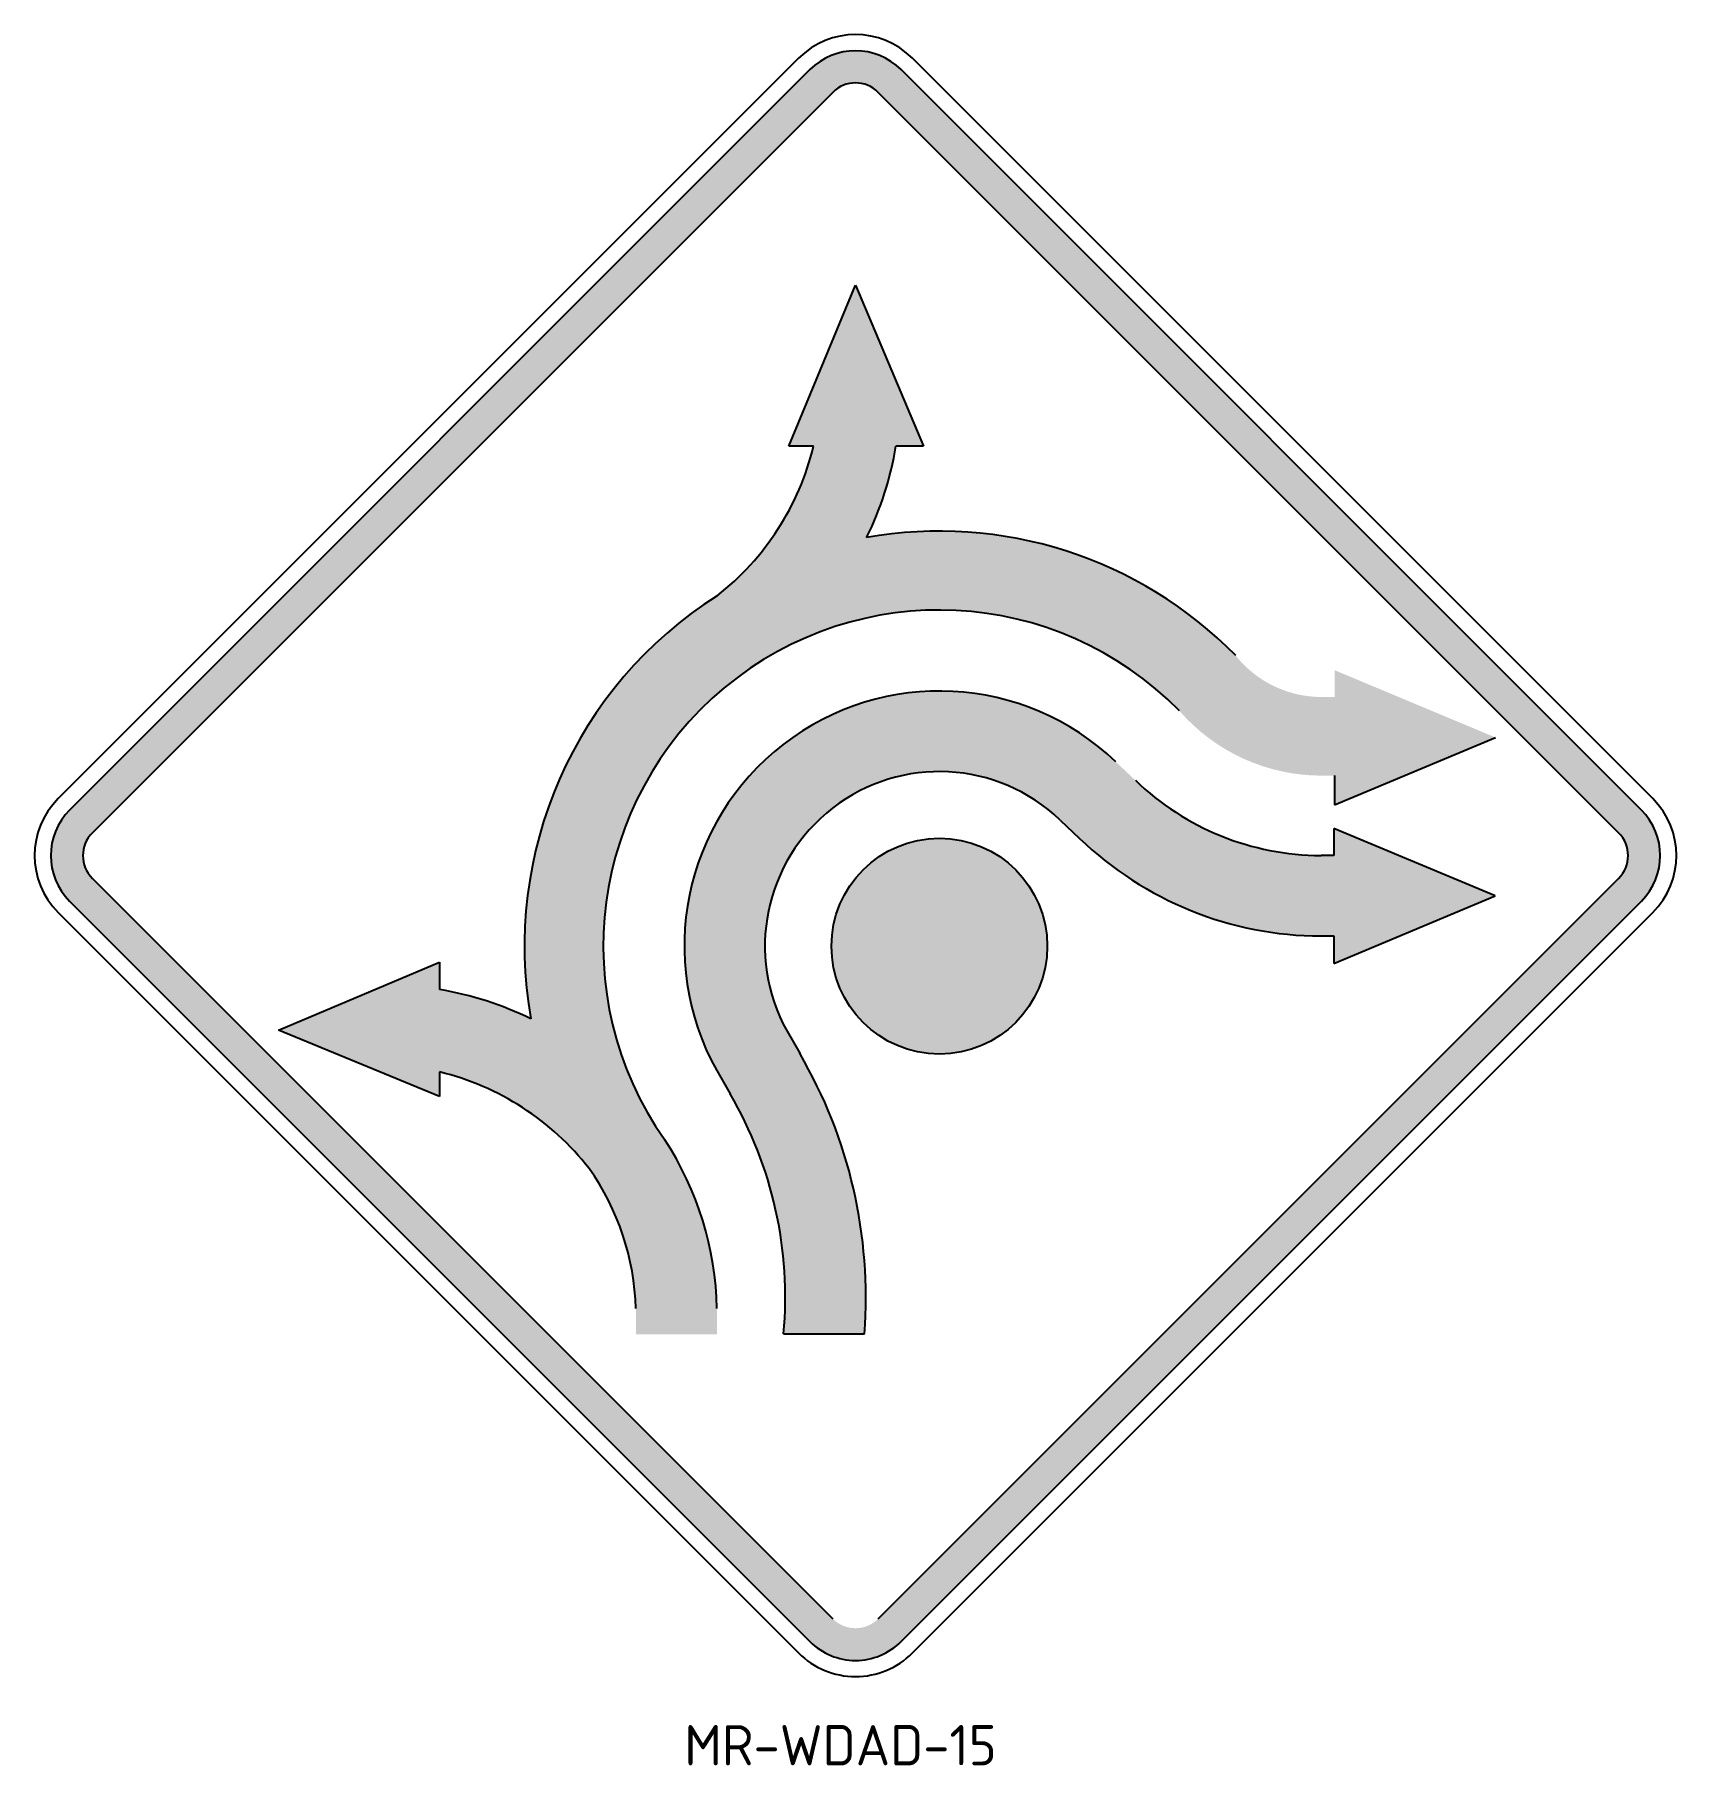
# Model space of a CAD drawing. Extents: x 127 to 331, y 41 to 256.
import ezdxf

# ---------------------------------------------------------------- set-up
doc = ezdxf.new("R2010")
doc.units = 0
doc.linetypes.add('CENTERX2', pattern=[101.60000000000001, 63.5, -12.7, 12.7, -12.7])
doc.layers.get('DEFPOINTS').update_dxf_attribs({"linetype": 'CONTINUOUS'})
for name, color, linetype in [('L25', 1, 'CONTINUOUS'), ('L35', 3, 'CONTINUOUS'), ('T25', 1, 'CONTINUOUS'), ('T50', 7, 'CONTINUOUS'), ('TBLK25', 1, 'CONTINUOUS')]:
    doc.layers.add(name, color=color, linetype=linetype)
doc.styles.add('ISO', font='iso3098b.shx')

msp = doc.modelspace()

# ---------------------------------------------------------------- hatches: boundary and pattern name
at = {"layer": 'L25'}
h = msp.add_hatch(color=256, dxfattribs=at)
edge = h.paths.add_edge_path()
edge.add_line((212.0293695348539, 94.35979163702171), (201.9629695411879, 94.35979163702171))
edge.add_line((201.9629695411879, 94.35979163702171), (201.9629695411879, 97.57746726182035))
edge.add_arc((170.312644708244, 96.67408901361387), 31.66321452869563, 1.634918830029969, 35.28627287474436)
edge.add_arc((169.6600415780854, 94.302902606386), 33.60182815371262, 37.94478522282066, 76.32977858623286)
edge.add_line((177.6012680300266, 126.952860917395), (177.6012680300357, 123.8899690989195))
edge.add_line((177.6012680300357, 123.8899690989195), (157.602068049033, 132.1450671082517))
edge.add_line((157.602068049033, 132.1450671082517), (177.6012680300357, 140.6031188616135))
edge.add_line((177.6012680300357, 140.6031188616135), (177.6012680300357, 137.1770564678465))
edge.add_arc((170.9187050052655, 96.89298903445552), 40.83457771984443, 63.82224741434737, 80.58120301264262, ccw=False)
edge.add_arc((239.6510055168221, 142.5756672190716), 51.5165623877614, 122.4092020390799, 190.1025113666407, ccw=False)
edge.add_arc((191.3782409041365, 212.5666311578083), 33.60182815371262, 307.9447852228207, 346.3297785862328)
edge.add_line((224.0281992151454, 204.6254047058671), (220.96530739667, 204.625404705858))
edge.add_line((220.96530739667, 204.625404705858), (229.2204054060022, 224.6246046868607))
edge.add_line((229.2204054060022, 224.6246046868607), (237.678457159364, 204.625404705858))
edge.add_line((237.678457159364, 204.625404705858), (234.252394765597, 204.625404705858))
edge.add_arc((193.968327332206, 211.3079677306282), 40.83457771984443, 333.82224741434743, 350.5812030126427, ccw=False)
edge.add_arc((239.6510055168221, 142.5756672190716), 51.5165623877614, 44.42700400079599, 100.10251136664073, ccw=False)
edge.add_arc((287.116676416482, 187.1672394376394), 13.66479226979596, 218.6257220687487, 270.0135856471227)
edge.add_line((287.1199165337406, 173.5024475519824), (288.7137057806125, 173.5024475519824))
edge.add_line((288.7137057806125, 173.5024475519824), (288.7137057806125, 176.8356475488158))
edge.add_line((288.7137057806125, 176.8356475488158), (308.7129057616152, 168.4692475551487))
edge.add_line((308.7129057616152, 168.4692475551487), (288.7137057806125, 160.1028475614819))
edge.add_line((288.7137057806125, 160.1028475614819), (288.7137057806125, 163.7411352651108))
edge.add_line((288.7137057806125, 163.7411352651108), (287.1222310802535, 163.7411352651108))
edge.add_arc((287.116676416482, 187.1672394376394), 23.42610483107359, 221.0468494061829, 270.013585647123, ccw=False)
edge.add_arc((239.6510055168221, 142.5756672190716), 41.72601903993124, 44.42700400079609, 215.1779797639471)
edge.add_arc((172.3703552295513, 96.79117002675474), 39.66680827858568, 1.1358227662715876, 33.24366972284071, ccw=False)
edge.add_line((212.0293695348539, 97.57746726182035), (212.0293695348539, 94.35979163702171))
h = msp.add_hatch(color=256, dxfattribs=at)
edge = h.paths.add_edge_path()
edge.add_line((220.311614671239, 94.44187716272125), (230.3459323793064, 94.441877162722))
edge.add_arc((170.5168753971295, 98.9677959228672), 60, 355.6739567913201, 390.3323668515688)
edge.add_line((222.3034994632697, 129.268712869921), (220.7424220375677, 131.9969189352474))
edge.add_arc((239.6510055168221, 142.5756672190716), 21.66666666666666, 46.22872341017609, 209.2256187134627, ccw=False)
edge.add_line((254.6395993851039, 158.2213215133523), (257.0571386402722, 155.9550308253289))
edge.add_arc((287.116676416482, 187.1672394376394), 43.33333333333333, 226.0777460829591, 269.88836755197)
edge.add_line((287.0322478065237, 143.8339883527323), (288.6455205787706, 143.8339883527323))
edge.add_line((288.6455205787706, 143.8339883527323), (288.6455205787706, 140.4343693818258))
edge.add_line((288.6455205787706, 140.4343693818258), (308.6447205597732, 148.8007693754926))
edge.add_line((308.6447205597732, 148.8007693754926), (288.6455205787706, 157.1671693691598))
edge.add_line((288.6455205787706, 157.1671693691598), (288.6455205787706, 153.8339693723264))
edge.add_line((288.6455205787706, 153.8339693723264), (287.0517313318987, 153.8339693723264))
edge.add_arc((287.116676416482, 187.1672394376394), 33.33333333333333, 226.0777460829591, 269.88836755197, ccw=False)
edge.add_line((263.9939550501668, 163.1578481974005), (261.5574119396956, 165.4423927260974))
edge.add_arc((239.6510055168221, 142.5756672190716), 31.66666666666666, 46.22872341017619, 209.2256187134627)
edge.add_line((212.0153835086811, 127.1144197273286), (213.6723954522464, 124.218560045412))
edge.add_arc((170.5168753971295, 98.9677959228672), 50, -5.193429528483875, 30.332366851568793, ccw=False)
h = msp.add_hatch(color=256, dxfattribs=at)
edge = h.paths.add_edge_path()
edge.add_arc((239.6510055168221, 142.5756672190716), 13.39939998575058, 0, 360)
at = {"layer": 'TBLK25', "linetype": 'CENTERX2'}
h = msp.add_hatch(color=256, dxfattribs=at)
h.paths.add_polyline_path([(323.9876134771858, 156.6433274430033, -0.1988724069901197), (325.1591863034282, 153.8155153540455), (329.15918625618, 153.8161301594112, 0.1988724144194797), (326.8160406036602, 159.4717545660214), (234.8921590453999, 251.3956362366108, 0.1988724183882029), (229.2365345194833, 253.7387818960613), (229.2359197141176, 249.7387819433095, -0.1988724146099872), (232.0637319189256, 248.5672091135927)])
h.paths.add_polyline_path([(226.4068776694293, 248.5672091170499, -0.1989523207601044), (229.2359197141176, 249.7387819433095), (229.2365345194833, 253.7387818960613, 0.1989523169817724), (223.5784505464122, 251.3956362435251), (131.6545689921624, 159.4717548016631, 0.1988724221665011), (129.311423332693, 153.816130159444), (133.3114232854448, 153.8155153540783, -0.198872422166499), (134.4829961151795, 156.6433276751878)])
h.paths.add_polyline_path([(223.5784506595388, 56.2341646363467, 0.1989523133510646), (229.2365345195172, 53.89101898058061), (229.2359197141515, 57.89101893333238, -0.1989523133510641), (226.4068777841625, 59.06259176121537), (134.482996113573, 150.9864734238438, -0.1989523133735734), (133.3114232854448, 153.8155153540783), (129.3114233326931, 153.816130159444, 0.1989523133735735), (131.6545689889492, 148.1580462989752)])
h.paths.add_polyline_path([(232.0637320334082, 59.06259176121438, -0.1988724219962837), (229.2359197141515, 57.89101893333239), (229.2365345195172, 53.8910189805806, 0.1988724219962844), (234.8921591580309, 56.23416463634472), (326.8160405999569, 148.1580460702459, 0.1989523208032523), (329.15918625618, 153.8161301594112), (325.1591863034282, 153.8155153540455, -0.1989523282328412), (323.9876134753342, 150.9864731951155)])

# ---------------------------------------------------------------- linework, layer by layer
at = {"layer": 'DEFPOINTS', "color": 0, "linetype": 'ByBlock'}
msp.add_point((239.6510055168221, 142.5756672190716), dxfattribs=at)
at = {"layer": 'L25'}
for p, q in [((254.6395993851039, 158.2213215133523), (257.0571386402722, 155.9550308253289)), ((288.6455205787706, 153.8339693723264), (287.0517313318987, 153.8339693723264)), ((287.0322478065237, 143.8339883527323), (288.6455205787706, 143.8339883527323)), ((220.7424220375677, 131.9969189352474), (222.3034994632697, 129.268712869921)), ((212.0153835086811, 127.1144197273286), (213.6723954522464, 124.218560045412))]:
    msp.add_line(p, q, dxfattribs=at)
for centre, radius, start, end in [((239.6510055168221, 142.5756672190716), 51.5165623877614, 44.42700400079607, 100.1025113666408), ((239.6510055168221, 142.5756672190716), 51.5165623877614, 122.4092020390799, 190.1025113666408), ((239.6510055168221, 142.5756672190716), 41.72601903993124, 44.42700400079609, 215.1779797639471), ((239.6510055168221, 142.5756672190716), 31.66666666666666, 46.22872341017619, 209.2256187134627), ((239.6510055168221, 142.5756672190716), 21.66666666666666, 46.22872341017619, 209.2256187134627), ((287.116676416482, 187.1672394376394), 33.33333333333333, 226.0777460829591, 269.88836755197), ((287.116676416482, 187.1672394376394), 43.33333333333333, 226.0777460829591, 269.88836755197), ((170.5168753971295, 98.9677959228672), 60, 355.6739567913201, 30.33236685156884), ((170.5168753971295, 98.9677959228672), 50, 354.8065704715161, 30.33236685156884)]:
    msp.add_arc(centre, radius, start, end, dxfattribs=at)
at = {"layer": 'L35'}
for p, q in [((222.1642369845951, 252.8098498064542), (130.2403554263312, 160.8859683605781)), ((328.2302541625773, 160.8859681318504), (236.3063726083284, 252.8098497984283)), ((130.2403554263312, 146.743832736847), (222.1642370929068, 54.81995107823252)), ((236.306372720651, 54.81995107421858), (328.2302541665882, 146.7438325121309))]:
    msp.add_line(p, q, dxfattribs=at)
for centre, radius, start, end in [((229.2353047924489, 245.7387819905722), 10.00000000000335, 44.99999996749333, 134.9999999674743), ((137.3114232381967, 153.8149005487126), 10.00000000000008, 135, 225), ((321.1591863507115, 153.8149003199852), 10.00000000000003, 315.000000032502, 44.99999999999741), ((229.2353049087858, 61.89101888608366), 9.999999999999478, 224.9999999674758, 315.0000000000005)]:
    msp.add_arc(centre, radius, start, end, dxfattribs=at)
at = {"layer": 'T25'}
for p, q in [((220.96530739667, 204.625404705858), (229.2204054060022, 224.6246046868607)), ((229.2204054060022, 224.6246046868607), (237.678457159364, 204.625404705858)), ((224.0281992151454, 204.6254047058671), (220.96530739667, 204.625404705858)), ((237.678457159364, 204.625404705858), (234.252394765597, 204.625404705858)), ((288.7137057806125, 160.1028475614819), (308.7129057616152, 168.4692475551487)), ((288.7137057806125, 163.7411352651108), (288.7137057806125, 160.1028475614819)), ((308.6447205597732, 148.8007693754926), (288.6455205787706, 157.1671693691598)), ((288.6455205787706, 157.1671693691598), (288.6455205787706, 153.8339693723264)), ((288.6455205787706, 140.4343693818258), (308.6447205597732, 148.8007693754926)), ((288.6455205787706, 143.8339883527323), (288.6455205787706, 140.4343693818258)), ((157.602068049033, 132.1450671082517), (177.6012680300357, 140.6031188616135)), ((177.6012680300357, 140.6031188616135), (177.6012680300357, 137.1770564678465)), ((177.6012680300357, 123.8899690989195), (157.602068049033, 132.1450671082517)), ((177.6012680300266, 126.952860917395), (177.6012680300357, 123.8899690989195)), ((220.311614671239, 94.44187716272125), (230.3459323793064, 94.441877162722))]:
    msp.add_line(p, q, dxfattribs=at)
msp.add_circle((239.6510055168221, 142.5756672190716), 13.39939998575058, dxfattribs=at)
for centre, radius, start, end in [((191.3782409041365, 212.5666311578083), 33.60182815371262, 307.9447852228207, 346.3297785862328), ((193.968327332206, 211.3079677306282), 40.83457771984443, 333.8222474143474, 350.5812030126426), ((170.9187050052655, 96.89298903445552), 40.83457771984443, 63.82224741434744, 80.58120301264267), ((169.6600415780854, 94.302902606386), 33.60182815371262, 37.94478522282066, 76.32977858623286), ((172.3703552295513, 96.79117002675474), 39.66680827858568, 1.135822766271634, 33.24366972284069), ((170.312644708244, 96.67408901361387), 31.66321452869563, 1.634918830029969, 35.28627287474436)]:
    msp.add_arc(centre, radius, start, end, dxfattribs=at)
at = {"layer": 'TBLK25', "color": 1}
for p, q in [((223.5784505461037, 251.3956362432166), (131.6545689878398, 159.4717547973405)), ((326.8160405993402, 159.4717545703414), (234.8921590450913, 251.3956362369194)), ((226.4068776691208, 248.5672091167414), (134.4829961108569, 156.6433276708652)), ((323.9876134728659, 156.6433274473233), (232.063731918617, 248.5672091139012)), ((134.4829961132668, 150.9864734241501), (226.4068777798424, 59.0625917655355)), ((232.0637320337169, 59.06259176152309), (323.9876134796541, 150.9864731994354)), ((131.654568988643, 148.1580462992814), (223.5784506552187, 56.23416464066685)), ((234.8921591583397, 56.23416463665342), (326.8160406042767, 148.1580460745657))]:
    msp.add_line(p, q, dxfattribs=at)
for centre, radius, start, end in [((229.2353047924489, 245.7387819905722), 8.000000000003347, 44.99999996749333, 134.9999999674743), ((229.2353047924489, 245.7387819905722), 4.000000000003347, 44.99999996749333, 134.9999999674743), ((137.3114232381967, 153.8149005487126), 8.00000000000008, 135, 225), ((321.1591863507115, 153.8149003199852), 8.000000000000032, 315.000000032502, 44.99999999999741), ((137.3114232381967, 153.8149005487126), 4.00000000000008, 135, 225), ((321.1591863507115, 153.8149003199852), 4.000000000000031, 315.000000032502, 44.99999999999741), ((229.2353049087858, 61.89101888608366), 7.999999999999476, 224.9999999674758, 315.0000000000005)]:
    msp.add_arc(centre, radius, start, end, dxfattribs=at)

# ---------------------------------------------------------------- texts
at = {"layer": 'T50', "linetype": 'CENTERX2', "style": 'ISO'}
msp.add_text('MR-WDAD-15', height=5, dxfattribs=at).set_placement((207.9879540417652, 40.87263194959246))

doc.saveas('drawing.dxf')
